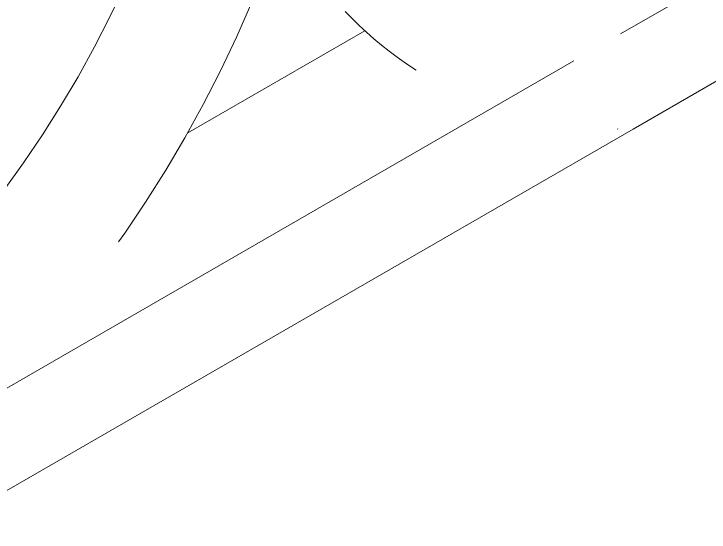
# Model space of a CAD drawing. Header units: millimetres. Extents: x -75 to 3710, y -20 to 2482.
# Drawn here: x 3474.7 to 3608.5, y 661.3 to 761.2 of the extents above; entities that cross this region are included whole.
import ezdxf

# ---------------------------------------------------------------- set-up
doc = ezdxf.new("R2010")
doc.units = ezdxf.units.MM
doc.layers.add('ZANO_R', color=7, linetype='Continuous', lineweight=0)

msp = doc.modelspace()

# ---------------------------------------------------------------- linework, layer by layer
at = {"layer": 'ZANO_R'}
for p, q in [((3493.19, 760.72), (3496.01, 766.65)), ((3591.47, 757.3), (3608.25, 766.99)), ((3520.48, 763.45), (3517.58, 756.81)), ((3490.18, 754.85), (3493.19, 760.72)), ((3539.78, 760.26), (3538.46, 761.63)), ((3541.14, 758.93), (3539.78, 760.26)), ((3508.14, 738.28), (3542.2, 757.94)), ((3542.53, 757.64), (3541.14, 758.93)), ((3543.96, 756.38), (3542.53, 757.64)), ((3517.58, 756.81), (3514.45, 750.23)), ((3545.43, 755.15), (3543.96, 756.38)), ((3546.93, 753.97), (3545.43, 755.15)), ((3487, 749.06), (3490.18, 754.85)), ((3548.46, 752.82), (3546.93, 753.97)), ((3550.27, 751.55), (3548.46, 752.82)), ((3456.41, 679.32), (3582.49, 752.11)), ((3552.12, 750.33), (3550.27, 751.55)), ((3514.45, 750.23), (3511.12, 743.72)), ((3483.65, 743.39), (3487, 749.06)), ((3593.91, 738.97), (3611.24, 748.97)), ((3480.15, 737.84), (3483.65, 743.39)), ((3511.12, 743.72), (3507.59, 737.32)), ((3459.42, 661.32), (3593.91, 738.97)), ((3590.88, 739.01), (3590.93, 738.98)), ((3476.52, 732.46), (3480.15, 737.84)), ((3507.59, 737.32), (3503.89, 731.03)), ((3472.78, 727.25), (3476.52, 732.46)), ((3503.89, 731.03), (3500.01, 724.9)), ((3500.01, 724.9), (3495.99, 718.92)), ((3495.99, 718.92), (3494.82, 717.26))]:
    msp.add_line(p, q, dxfattribs=at)

doc.saveas('drawing.dxf')
